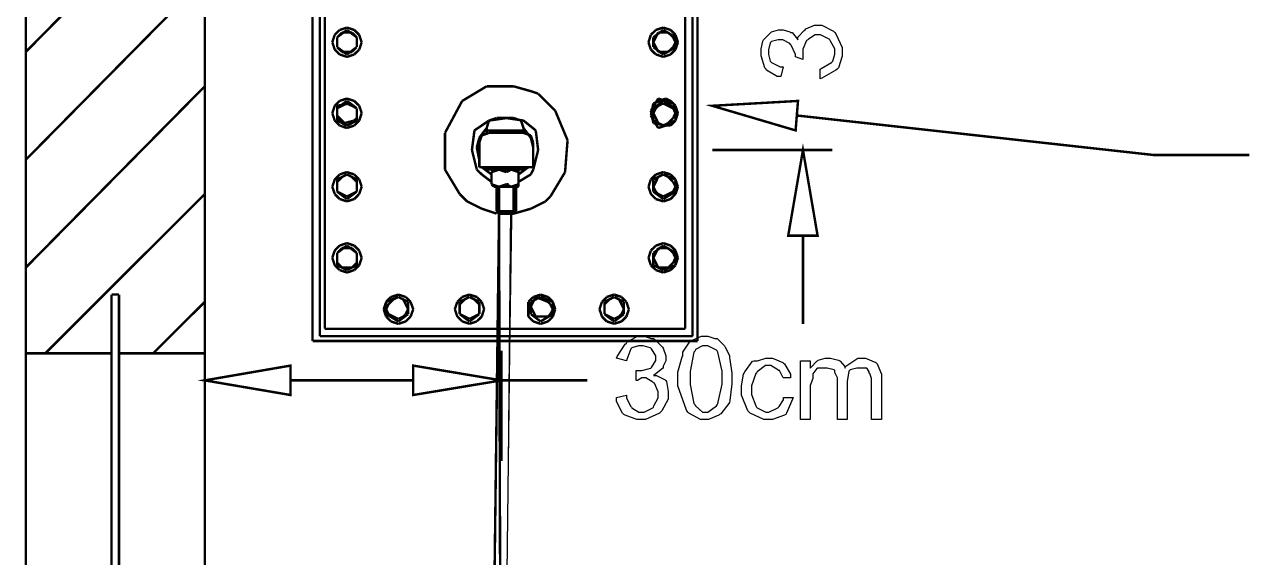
# Model space of a CAD drawing. Extents: x 0 to 210, y 0 to 297.
# Drawn here: x 93.37 to 114.58, y 231.68 to 240.9 of the extents above; entities that cross this region are included whole.
import ezdxf

# ---------------------------------------------------------------- set-up
doc = ezdxf.new("R2010")
doc.units = 0
doc.header["$MEASUREMENT"] = 0
for name, color, linetype in [('C00-00-00-BLACK', 7, 'Continuous'), ('C00-00-FF', 5, 'Continuous'), ('C00-7E-FF', 150, 'Continuous'), ('CFF-00-00', 1, 'Continuous'), ('CFF-7E-00', 30, 'Continuous')]:
    doc.layers.add(name, color=color, linetype=linetype)

msp = doc.modelspace()

# ---------------------------------------------------------------- linework, layer by layer
at = {"layer": 'C00-00-00-BLACK', "const_width": 0.0423}
for points in [[(93.3898, 229.868), (93.3898, 245.551)], [(96.4861, 229.825), (96.4861, 245.551)], [(98.3506, 245.551), (98.3506, 235.421)], [(105.011, 245.551), (105.011, 235.421)], [(98.4772, 244.449), (98.4772, 235.505)], [(98.5629, 235.632), (98.5629, 244.322)], [(104.798, 235.632), (104.798, 244.322)], [(104.925, 244.449), (104.925, 235.505)], [(93.3898, 240.422), (96.4861, 243.56)], [(93.3898, 238.556), (96.4861, 241.694)], [(98.7351, 240.719), (98.6924, 240.59)], [(98.8191, 240.803), (98.7351, 240.719)], [(98.946, 240.803), (98.7764, 240.676)], [(98.8617, 240.76), (98.7764, 240.676)], [(98.7764, 240.676), (98.7764, 240.506)], [(98.7764, 240.676), (98.7764, 240.59)], [(98.946, 240.845), (98.8191, 240.803)], [(98.946, 240.76), (98.8617, 240.76)], [(99.0727, 240.803), (98.946, 240.845)], [(99.1154, 240.676), (98.946, 240.803)], [(99.0314, 240.76), (98.946, 240.76)], [(99.1154, 240.676), (99.0314, 240.76)], [(99.1581, 240.719), (99.0727, 240.803)], [(99.1154, 240.506), (99.1154, 240.676)], [(99.1154, 240.59), (99.1154, 240.676)], [(99.2008, 240.59), (99.1581, 240.719)], [(104.203, 240.719), (104.162, 240.59)], [(104.289, 240.803), (104.203, 240.719)], [(104.418, 240.803), (104.246, 240.676)], [(104.246, 240.676), (104.246, 240.506)], [(104.289, 240.676), (104.246, 240.59)], [(104.418, 240.845), (104.289, 240.803)], [(104.33, 240.76), (104.289, 240.676)], [(104.418, 240.76), (104.33, 240.76)], [(104.545, 240.803), (104.418, 240.845)], [(104.629, 240.676), (104.418, 240.803)], [(104.502, 240.76), (104.418, 240.76)], [(104.588, 240.676), (104.502, 240.76)], [(104.629, 240.719), (104.545, 240.803)], [(104.629, 240.59), (104.588, 240.676)], [(104.672, 240.59), (104.629, 240.719)], [(104.629, 240.506), (104.629, 240.676)], [(98.6924, 240.59), (98.7351, 240.464)], [(98.7351, 240.464), (98.8191, 240.38)], [(98.7764, 240.59), (98.7764, 240.506)], [(98.7764, 240.506), (98.946, 240.38)], [(98.7764, 240.506), (98.8617, 240.422)], [(98.946, 240.38), (99.1154, 240.506)], [(99.0314, 240.422), (99.1154, 240.506)], [(99.0727, 240.38), (99.1581, 240.464)], [(99.1154, 240.506), (99.1154, 240.59)], [(99.1581, 240.464), (99.2008, 240.59)], [(104.162, 240.59), (104.203, 240.464)], [(104.203, 240.464), (104.289, 240.38)], [(104.246, 240.59), (104.289, 240.506)], [(104.246, 240.506), (104.418, 240.38)], [(104.289, 240.506), (104.33, 240.422)], [(104.418, 240.38), (104.629, 240.506)], [(104.502, 240.422), (104.588, 240.506)], [(104.545, 240.38), (104.629, 240.464)], [(104.588, 240.506), (104.629, 240.59)], [(104.629, 240.464), (104.672, 240.59)], [(98.8191, 240.38), (98.946, 240.337)], [(98.8617, 240.422), (98.946, 240.422)], [(98.946, 240.422), (99.0314, 240.422)], [(98.946, 240.337), (99.0727, 240.38)], [(104.289, 240.38), (104.418, 240.337)], [(104.33, 240.422), (104.418, 240.422)], [(104.418, 240.422), (104.502, 240.422)], [(104.418, 240.337), (104.545, 240.38)], [(93.3898, 236.691), (96.4861, 239.828)], [(101.362, 239.828), (100.939, 239.575)], [(101.534, 239.828), (101.362, 239.828)], [(101.83, 239.828), (101.534, 239.828)], [(102.126, 239.744), (101.83, 239.828)], [(98.946, 239.617), (98.8191, 239.575)], [(98.946, 239.617), (98.8191, 239.575)], [(99.0727, 239.575), (98.946, 239.617)], [(99.0727, 239.575), (98.946, 239.617)], [(102.253, 239.702), (102.126, 239.744)], [(102.549, 239.405), (102.253, 239.702)], [(104.33, 239.617), (104.203, 239.405)], [(104.461, 239.617), (104.246, 239.532)], [(104.588, 239.532), (104.33, 239.617)], [(104.545, 239.575), (104.461, 239.617)], [(98.7351, 239.491), (98.6924, 239.364)], [(98.7351, 239.491), (98.6924, 239.364)], [(98.8191, 239.575), (98.7351, 239.491)], [(98.8191, 239.575), (98.7351, 239.491)], [(98.946, 239.575), (98.7764, 239.448)], [(98.946, 239.575), (98.7764, 239.448)], [(98.9887, 239.532), (98.7764, 239.491)], [(98.7764, 239.491), (98.7764, 239.321)], [(98.8617, 239.491), (98.7764, 239.448)], [(98.7764, 239.448), (98.7764, 239.364)], [(98.7764, 239.448), (98.7764, 239.236)], [(98.7764, 239.448), (98.7764, 239.236)], [(98.946, 239.532), (98.8617, 239.491)], [(99.1154, 239.448), (98.946, 239.575)], [(99.1154, 239.448), (98.946, 239.575)], [(99.0314, 239.491), (98.946, 239.532)], [(99.0314, 239.491), (98.9887, 239.532)], [(99.1154, 239.448), (99.0314, 239.491)], [(99.1154, 239.448), (99.0314, 239.491)], [(99.1581, 239.491), (99.0727, 239.575)], [(99.1581, 239.491), (99.0727, 239.575)], [(99.1154, 239.364), (99.1154, 239.448)], [(99.1154, 239.364), (99.1154, 239.448)], [(99.1154, 239.236), (99.1154, 239.448)], [(99.1154, 239.236), (99.1154, 239.448)], [(99.2008, 239.364), (99.1581, 239.491)], [(99.2008, 239.364), (99.1581, 239.491)], [(100.939, 239.575), (100.642, 239.022)], [(102.762, 238.895), (102.549, 239.405)], [(104.246, 239.532), (104.203, 239.321)], [(104.203, 239.405), (104.246, 239.191)], [(104.418, 239.575), (104.246, 239.448)], [(104.418, 239.575), (104.246, 239.448)], [(104.289, 239.448), (104.246, 239.364)], [(104.289, 239.448), (104.246, 239.364)], [(104.246, 239.448), (104.246, 239.236)], [(104.246, 239.448), (104.246, 239.236)], [(104.33, 239.491), (104.289, 239.448)], [(104.33, 239.491), (104.289, 239.448)], [(104.418, 239.532), (104.33, 239.491)], [(104.418, 239.532), (104.33, 239.491)], [(104.629, 239.448), (104.418, 239.575)], [(104.629, 239.448), (104.418, 239.575)], [(104.502, 239.491), (104.418, 239.532)], [(104.502, 239.491), (104.418, 239.532)], [(104.588, 239.448), (104.502, 239.491)], [(104.588, 239.448), (104.502, 239.491)], [(104.629, 239.491), (104.545, 239.575)], [(104.629, 239.491), (104.588, 239.532)], [(104.629, 239.364), (104.588, 239.448)], [(104.629, 239.364), (104.588, 239.448)], [(104.672, 239.364), (104.629, 239.491)], [(104.672, 239.364), (104.629, 239.491)], [(104.629, 239.236), (104.629, 239.448)], [(104.629, 239.236), (104.629, 239.448)], [(98.6924, 239.364), (98.7351, 239.236)], [(98.6924, 239.364), (98.7351, 239.236)], [(98.7351, 239.236), (98.8191, 239.149)], [(98.7351, 239.236), (98.8191, 239.149)], [(98.7764, 239.364), (98.7764, 239.279)], [(98.7764, 239.321), (98.9044, 239.191)], [(98.7764, 239.279), (98.8617, 239.191)], [(98.7764, 239.236), (98.946, 239.149)], [(98.7764, 239.236), (98.946, 239.149)], [(98.8617, 239.191), (98.946, 239.149)], [(98.9044, 239.191), (99.0727, 239.236)], [(98.946, 239.149), (99.1154, 239.236)], [(98.946, 239.149), (99.1154, 239.236)], [(98.946, 239.149), (99.0314, 239.191)], [(99.0314, 239.191), (99.1154, 239.279)], [(99.0727, 239.236), (99.1154, 239.279)], [(99.0727, 239.149), (99.1581, 239.236)], [(99.0727, 239.149), (99.1581, 239.236)], [(99.1154, 239.279), (99.1154, 239.364)], [(99.1154, 239.279), (99.1154, 239.364)], [(99.1581, 239.236), (99.2008, 239.364)], [(99.1581, 239.236), (99.2008, 239.364)], [(101.404, 239.236), (101.151, 239.065)], [(101.404, 239.236), (101.362, 239.106)], [(101.703, 239.279), (101.404, 239.236)], [(101.534, 239.279), (101.404, 239.236)], [(101.534, 239.279), (101.83, 239.279)], [(102, 239.236), (101.703, 239.279)], [(101.957, 239.236), (101.83, 239.279)], [(102, 239.106), (101.957, 239.236)], [(102.212, 239.065), (102, 239.236)], [(104.203, 239.321), (104.33, 239.106)], [(104.246, 239.364), (104.289, 239.279)], [(104.246, 239.364), (104.289, 239.279)], [(104.246, 239.236), (104.418, 239.149)], [(104.246, 239.236), (104.418, 239.149)], [(104.246, 239.191), (104.461, 239.149)], [(104.289, 239.279), (104.33, 239.191)], [(104.289, 239.279), (104.33, 239.191)], [(104.33, 239.106), (104.588, 239.191)], [(104.33, 239.191), (104.418, 239.149)], [(104.33, 239.191), (104.418, 239.149)], [(104.418, 239.149), (104.629, 239.236)], [(104.418, 239.149), (104.629, 239.236)], [(104.418, 239.149), (104.502, 239.191)], [(104.418, 239.149), (104.502, 239.191)], [(104.502, 239.191), (104.588, 239.279)], [(104.502, 239.191), (104.588, 239.279)], [(104.545, 239.149), (104.629, 239.236)], [(104.588, 239.279), (104.629, 239.364)], [(104.588, 239.279), (104.629, 239.364)], [(104.588, 239.191), (104.629, 239.236)], [(104.629, 239.236), (104.672, 239.364)], [(104.629, 239.236), (104.672, 239.364)], [(98.8191, 239.149), (98.946, 239.106)], [(98.8191, 239.149), (98.946, 239.106)], [(98.946, 239.106), (99.0727, 239.149)], [(98.946, 239.106), (99.0727, 239.149)], [(100.642, 239.022), (100.642, 238.387)], [(101.151, 239.065), (101.108, 238.726)], [(101.362, 239.106), (101.235, 238.937)], [(101.278, 238.979), (101.235, 238.853)], [(101.404, 239.022), (101.278, 238.979)], [(101.362, 239.022), (101.362, 239.106)], [(101.362, 239.065), (102, 239.065)], [(101.404, 239.022), (102, 239.022)], [(102.126, 238.937), (102, 239.106)], [(102, 239.022), (102, 239.106)], [(102.126, 238.979), (102, 239.022)], [(102.169, 238.853), (102.126, 238.979)], [(102.253, 238.726), (102.212, 239.065)], [(104.461, 239.149), (104.545, 239.149)], [(101.235, 238.937), (101.192, 238.768)], [(101.192, 238.768), (101.235, 238.556)], [(101.235, 238.429), (101.235, 238.853)], [(102.169, 238.768), (102.126, 238.937)], [(102.169, 238.429), (102.169, 238.853)], [(102.169, 238.556), (102.169, 238.768)], [(102.719, 238.344), (102.762, 238.895)], [(101.108, 238.726), (101.192, 238.387)], [(102.169, 238.387), (102.253, 238.726)], [(98.946, 238.344), (98.8191, 238.303)], [(99.0727, 238.303), (98.946, 238.344)], [(100.642, 238.387), (100.896, 237.964)], [(101.192, 238.387), (101.278, 238.303)], [(101.235, 238.429), (102.169, 238.429)], [(101.278, 238.429), (101.447, 238.303)], [(101.362, 238.387), (101.362, 238.429)], [(101.362, 238.387), (102.042, 238.387)], [(101.577, 238.387), (101.447, 238.344)], [(101.447, 238.344), (101.489, 238.387)], [(101.447, 238.133), (101.447, 238.344)], [(101.703, 238.344), (101.577, 238.387)], [(101.787, 238.387), (101.703, 238.344)], [(101.914, 238.344), (101.787, 238.387)], [(101.914, 238.303), (102.084, 238.429)], [(101.914, 238.387), (101.914, 238.344)], [(101.914, 238.344), (101.914, 238.133)], [(102.042, 238.387), (102.042, 238.429)], [(102.126, 238.303), (102.169, 238.387)], [(102.465, 237.921), (102.719, 238.344)], [(104.418, 238.344), (104.289, 238.303)], [(104.545, 238.303), (104.418, 238.344)], [(98.7351, 238.217), (98.6924, 238.09)], [(98.8191, 238.303), (98.7351, 238.217)], [(98.946, 238.303), (98.7764, 238.217)], [(98.8617, 238.26), (98.7764, 238.175)], [(98.7764, 238.217), (98.7764, 238.006)], [(98.7764, 238.175), (98.7764, 238.09)], [(98.946, 238.303), (98.8617, 238.26)], [(99.1154, 238.217), (98.946, 238.303)], [(99.0314, 238.26), (98.946, 238.303)], [(99.1154, 238.175), (99.0314, 238.26)], [(99.1581, 238.217), (99.0727, 238.303)], [(99.1154, 238.006), (99.1154, 238.217)], [(99.1154, 238.09), (99.1154, 238.175)], [(99.2008, 238.09), (99.1581, 238.217)], [(101.278, 238.303), (101.447, 238.175)], [(101.447, 238.133), (101.577, 238.09)], [(101.489, 238.09), (101.447, 238.133)], [(101.577, 238.09), (101.703, 238.133)], [(101.703, 238.133), (101.746, 238.133)], [(101.703, 238.133), (101.787, 238.09)], [(101.787, 238.09), (101.914, 238.133)], [(101.914, 238.175), (102.126, 238.303)], [(101.914, 238.133), (101.914, 238.09)], [(104.203, 238.217), (104.162, 238.09)], [(104.289, 238.303), (104.203, 238.217)], [(104.418, 238.303), (104.246, 238.217)], [(104.246, 238.217), (104.246, 238.006)], [(104.289, 238.175), (104.246, 238.09)], [(104.33, 238.26), (104.289, 238.175)], [(104.418, 238.303), (104.33, 238.26)], [(104.502, 238.26), (104.418, 238.303)], [(104.629, 238.217), (104.418, 238.303)], [(104.588, 238.175), (104.502, 238.26)], [(104.629, 238.217), (104.545, 238.303)], [(104.629, 238.09), (104.588, 238.175)], [(104.672, 238.09), (104.629, 238.217)], [(104.629, 238.006), (104.629, 238.217)], [(93.7288, 235.209), (96.4861, 237.964)], [(98.6924, 238.09), (98.7351, 237.964)], [(98.7351, 237.964), (98.8191, 237.878)], [(98.7764, 238.09), (98.7764, 238.006)], [(98.7764, 238.006), (98.946, 237.878)], [(98.7764, 238.006), (98.8617, 237.964)], [(98.8617, 237.964), (98.946, 237.921)], [(98.946, 237.878), (99.1154, 238.006)], [(98.946, 237.921), (99.0314, 237.964)], [(99.0314, 237.964), (99.1154, 238.006)], [(99.0727, 237.878), (99.1581, 237.964)], [(99.1154, 238.006), (99.1154, 238.09)], [(99.1581, 237.964), (99.2008, 238.09)], [(100.896, 237.964), (101.023, 237.837)], [(101.489, 238.09), (101.914, 238.09)], [(101.534, 237.667), (101.534, 238.09)], [(101.577, 237.667), (101.577, 238.09)], [(101.83, 237.667), (101.83, 238.09)], [(101.873, 237.667), (101.873, 238.09)], [(102.38, 237.837), (102.465, 237.921)], [(104.162, 238.09), (104.203, 237.964)], [(104.203, 237.964), (104.289, 237.878)], [(104.246, 238.09), (104.289, 238.006)], [(104.246, 238.006), (104.418, 237.878)], [(104.289, 238.006), (104.33, 237.964)], [(104.33, 237.964), (104.418, 237.921)], [(104.418, 237.878), (104.629, 238.006)], [(104.418, 237.921), (104.502, 237.964)], [(104.502, 237.964), (104.588, 238.006)], [(104.545, 237.878), (104.629, 237.964)], [(104.588, 238.006), (104.629, 238.09)], [(104.629, 237.964), (104.672, 238.09)], [(98.8191, 237.878), (98.946, 237.837)], [(98.946, 237.837), (99.0727, 237.878)], [(101.023, 237.837), (101.278, 237.71)], [(101.278, 237.71), (101.534, 237.625)], [(101.83, 237.625), (102.126, 237.71)], [(102.126, 237.71), (102.38, 237.837)], [(104.289, 237.878), (104.418, 237.837)], [(104.418, 237.837), (104.545, 237.878)], [(101.873, 237.667), (101.534, 237.667)], [(101.534, 237.667), (101.577, 237.625)], [(101.577, 237.625), (101.83, 237.625)], [(101.787, 237.625), (101.577, 237.625)], [(101.83, 237.625), (101.873, 237.667)], [(98.8191, 237.072), (98.7351, 236.987)], [(98.946, 237.072), (98.7764, 236.945)], [(98.946, 237.115), (98.8191, 237.072)], [(99.0727, 237.072), (98.946, 237.115)], [(99.1154, 236.945), (98.946, 237.072)], [(99.1581, 236.987), (99.0727, 237.072)], [(104.289, 237.072), (104.203, 236.987)], [(104.418, 237.072), (104.246, 236.945)], [(104.418, 237.115), (104.289, 237.072)], [(104.545, 237.072), (104.418, 237.115)], [(104.629, 236.945), (104.418, 237.072)], [(104.629, 236.987), (104.545, 237.072)], [(98.7351, 236.987), (98.6924, 236.86)], [(98.6924, 236.86), (98.7351, 236.733)], [(98.8617, 237.03), (98.7764, 236.945)], [(98.7764, 236.945), (98.7764, 236.86)], [(98.7764, 236.945), (98.7764, 236.733)], [(98.7764, 236.86), (98.7764, 236.776)], [(98.946, 237.03), (98.8617, 237.03)], [(99.0314, 237.03), (98.946, 237.03)], [(99.1154, 236.945), (99.0314, 237.03)], [(99.1154, 236.86), (99.1154, 236.945)], [(99.1154, 236.733), (99.1154, 236.945)], [(99.1154, 236.776), (99.1154, 236.86)], [(99.2008, 236.86), (99.1581, 236.987)], [(99.1581, 236.733), (99.2008, 236.86)], [(104.203, 236.987), (104.162, 236.86)], [(104.162, 236.86), (104.203, 236.733)], [(104.246, 236.945), (104.246, 236.733)], [(104.289, 236.945), (104.246, 236.86)], [(104.246, 236.86), (104.289, 236.776)], [(104.33, 237.03), (104.289, 236.945)], [(104.418, 237.03), (104.33, 237.03)], [(104.502, 237.03), (104.418, 237.03)], [(104.588, 236.945), (104.502, 237.03)], [(104.629, 236.86), (104.588, 236.945)], [(104.588, 236.776), (104.629, 236.86)], [(104.672, 236.86), (104.629, 236.987)], [(104.629, 236.733), (104.629, 236.945)], [(104.629, 236.733), (104.672, 236.86)], [(98.7351, 236.733), (98.8191, 236.649)], [(98.7764, 236.776), (98.8617, 236.691)], [(98.7764, 236.733), (98.946, 236.649)], [(98.8191, 236.649), (98.946, 236.606)], [(98.8617, 236.691), (98.946, 236.691)], [(98.946, 236.649), (99.1154, 236.733)], [(98.946, 236.691), (99.0314, 236.691)], [(98.946, 236.606), (99.0727, 236.649)], [(99.0314, 236.691), (99.1154, 236.776)], [(99.0727, 236.649), (99.1581, 236.733)], [(104.203, 236.733), (104.289, 236.649)], [(104.246, 236.733), (104.418, 236.649)], [(104.289, 236.776), (104.33, 236.691)], [(104.289, 236.649), (104.418, 236.606)], [(104.33, 236.691), (104.418, 236.691)], [(104.418, 236.649), (104.629, 236.733)], [(104.418, 236.691), (104.502, 236.691)], [(104.418, 236.606), (104.545, 236.649)], [(104.502, 236.691), (104.588, 236.776)], [(104.545, 236.649), (104.629, 236.733)], [(94.8739, 236.225), (94.8739, 201.001)], [(94.8739, 236.225), (95.002, 236.225)], [(95.002, 236.225), (95.002, 201.001)], [(99.8347, 236.225), (99.7081, 236.183)], [(99.9628, 236.183), (99.8347, 236.225)], [(101.065, 236.225), (100.939, 236.183)], [(101.192, 236.183), (101.065, 236.225)], [(102.296, 236.225), (102.169, 236.183)], [(102.423, 236.183), (102.296, 236.225)], [(103.568, 236.225), (103.441, 236.183)], [(103.696, 236.183), (103.568, 236.225)], [(95.5947, 235.209), (96.4861, 236.098)], [(99.6237, 236.098), (99.5811, 235.971)], [(99.7081, 236.183), (99.6237, 236.098)], [(99.8347, 236.183), (99.6237, 236.098)], [(99.6237, 236.098), (99.6237, 235.887)], [(99.6654, 236.057), (99.6237, 235.971)], [(99.7507, 236.141), (99.6654, 236.057)], [(99.8347, 236.183), (99.7507, 236.141)], [(99.9201, 236.141), (99.8347, 236.183)], [(100.004, 236.098), (99.8347, 236.183)], [(99.9628, 236.057), (99.9201, 236.141)], [(100.047, 236.098), (99.9628, 236.183)], [(100.004, 235.971), (99.9628, 236.057)], [(100.004, 235.887), (100.004, 236.098)], [(100.093, 235.971), (100.047, 236.098)], [(100.855, 236.098), (100.812, 235.971)], [(100.939, 236.183), (100.855, 236.098)], [(101.065, 236.183), (100.896, 236.098)], [(100.981, 236.141), (100.896, 236.057)], [(100.896, 236.098), (100.896, 235.887)], [(100.896, 236.057), (100.896, 235.971)], [(101.065, 236.183), (100.981, 236.141)], [(101.235, 236.098), (101.065, 236.183)], [(101.151, 236.141), (101.065, 236.183)], [(101.235, 236.057), (101.151, 236.141)], [(101.278, 236.098), (101.192, 236.183)], [(101.235, 235.887), (101.235, 236.098)], [(101.235, 235.971), (101.235, 236.057)], [(101.319, 235.971), (101.278, 236.098)], [(102.169, 236.183), (102.084, 236.098)], [(102.084, 236.098), (102.084, 235.971)], [(102.212, 236.183), (102.126, 236.014)], [(102.296, 236.183), (102.126, 236.098)], [(102.126, 236.098), (102.126, 235.887)], [(102.126, 236.014), (102.212, 235.844)], [(102.423, 236.098), (102.212, 236.183)], [(102.508, 236.098), (102.296, 236.183)], [(102.508, 236.098), (102.423, 236.183)], [(102.465, 236.057), (102.423, 236.098)], [(102.508, 235.971), (102.465, 236.057)], [(102.549, 235.971), (102.508, 236.098)], [(102.508, 235.887), (102.508, 236.098)], [(103.357, 236.098), (103.314, 235.971)], [(103.441, 236.183), (103.357, 236.098)], [(103.568, 236.183), (103.4, 236.098)], [(103.484, 236.141), (103.4, 236.057)], [(103.4, 236.098), (103.4, 235.887)], [(103.4, 236.057), (103.4, 235.971)], [(103.568, 236.183), (103.484, 236.141)], [(103.737, 236.098), (103.568, 236.183)], [(103.653, 236.141), (103.568, 236.183)], [(103.696, 236.057), (103.653, 236.141)], [(103.78, 236.098), (103.696, 236.183)], [(103.737, 235.971), (103.696, 236.057)], [(103.737, 235.887), (103.737, 236.098)], [(103.823, 235.971), (103.78, 236.098)], [(99.5811, 235.971), (99.6237, 235.844)], [(99.6237, 235.971), (99.6654, 235.887)], [(99.6237, 235.887), (99.8347, 235.76)], [(99.6237, 235.844), (99.7081, 235.76)], [(99.6654, 235.887), (99.7507, 235.844)], [(99.7507, 235.844), (99.8347, 235.802)], [(99.8347, 235.76), (100.004, 235.887)], [(99.8347, 235.802), (99.9201, 235.844)], [(99.9201, 235.844), (99.9628, 235.887)], [(99.9628, 235.887), (100.004, 235.971)], [(99.9628, 235.76), (100.047, 235.844)], [(100.047, 235.844), (100.093, 235.971)], [(100.812, 235.971), (100.855, 235.844)], [(100.855, 235.844), (100.939, 235.76)], [(100.896, 235.971), (100.896, 235.887)], [(100.896, 235.887), (101.065, 235.76)], [(100.896, 235.887), (100.981, 235.844)], [(100.981, 235.844), (101.065, 235.802)], [(101.065, 235.76), (101.235, 235.887)], [(101.065, 235.802), (101.151, 235.844)], [(101.151, 235.844), (101.235, 235.887)], [(101.192, 235.76), (101.278, 235.844)], [(101.235, 235.887), (101.235, 235.971)], [(101.278, 235.844), (101.319, 235.971)], [(102.084, 235.971), (102.084, 235.844)], [(102.084, 235.844), (102.169, 235.76)], [(102.126, 235.887), (102.296, 235.76)], [(102.212, 235.844), (102.423, 235.844)], [(102.296, 235.76), (102.508, 235.887)], [(102.423, 235.844), (102.465, 235.887)], [(102.423, 235.76), (102.508, 235.844)], [(102.465, 235.887), (102.508, 235.971)], [(102.508, 235.844), (102.549, 235.971)], [(103.314, 235.971), (103.357, 235.844)], [(103.357, 235.844), (103.441, 235.76)], [(103.4, 235.971), (103.4, 235.887)], [(103.4, 235.887), (103.568, 235.76)], [(103.4, 235.887), (103.484, 235.844)], [(103.484, 235.844), (103.568, 235.802)], [(103.568, 235.76), (103.737, 235.887)], [(103.568, 235.802), (103.653, 235.844)], [(103.653, 235.844), (103.696, 235.887)], [(103.696, 235.887), (103.737, 235.971)], [(103.696, 235.76), (103.78, 235.844)], [(103.78, 235.844), (103.823, 235.971)], [(98.5629, 235.632), (104.798, 235.632)], [(99.7081, 235.76), (99.8347, 235.718)], [(99.8347, 235.718), (99.9628, 235.76)], [(100.939, 235.76), (101.065, 235.718)], [(101.065, 235.718), (101.192, 235.76)], [(102.169, 235.76), (102.296, 235.718)], [(102.296, 235.718), (102.423, 235.76)], [(103.441, 235.76), (103.568, 235.718)], [(103.568, 235.718), (103.696, 235.76)], [(98.3506, 235.421), (105.011, 235.421)], [(98.4772, 235.505), (104.925, 235.505)], [(93.3898, 235.209), (94.8739, 235.209)], [(95.002, 235.209), (96.4861, 235.209)]]:
    msp.add_lwpolyline(points, dxfattribs=at)
at = {"layer": 'C00-00-FF', "const_width": 0.0423}
for points in [[(101.618, 234.74), (101.618, 233.345)], [(96.4861, 234.53), (96.4861, 233.345)]]:
    msp.add_lwpolyline(points, dxfattribs=at)
at = {"layer": 'C00-7E-FF', "const_width": 0.0423}
for points in [[(106.707, 239.065), (105.264, 239.491), (106.748, 239.575), (106.707, 239.065)], [(106.579, 237.244), (107.087, 237.244), (106.834, 238.726), (106.579, 237.244)], [(97.9703, 234.996), (97.9703, 234.487), (96.4861, 234.74), (97.9703, 234.996)], [(100.093, 234.996), (100.093, 234.487), (101.618, 234.74), (100.093, 234.996)]]:
    msp.add_lwpolyline(points, close=True, dxfattribs=at)
at = {"layer": 'C00-7E-FF'}
for points in [[(106.707, 239.065), (105.264, 239.491), (106.748, 239.575), (106.707, 239.065)], [(106.579, 237.244), (107.087, 237.244), (106.834, 238.726), (106.579, 237.244)], [(97.9703, 234.996), (97.9703, 234.487), (96.4861, 234.74), (97.9703, 234.996)], [(100.093, 234.996), (100.093, 234.487), (101.618, 234.74), (100.093, 234.996)]]:
    msp.add_lwpolyline(points, close=True, dxfattribs=at)
at = {"layer": 'C00-7E-FF', "const_width": 0.0423}
for points in [[(106.748, 239.321), (112.897, 238.64), (114.554, 238.64)], [(105.264, 238.726), (107.344, 238.726)], [(106.834, 237.244), (106.834, 235.718)], [(96.4861, 234.148), (96.4861, 235.252)], [(101.618, 234.107), (101.618, 235.252)], [(97.9703, 234.74), (100.093, 234.74)], [(101.618, 234.74), (103.104, 234.74)]]:
    msp.add_lwpolyline(points, dxfattribs=at)
at = {"layer": 'CFF-00-00', "const_width": 0.0423}
for points in [[(101.404, 223.763), (101.618, 223.763), (101.577, 237.625), (101.404, 223.763)], [(101.618, 223.763), (101.577, 237.625), (101.787, 237.625), (101.618, 223.763)]]:
    msp.add_lwpolyline(points, close=True, dxfattribs=at)
at = {"layer": 'CFF-00-00'}
for points in [[(101.404, 223.763), (101.618, 223.763), (101.577, 237.625), (101.404, 223.763)], [(101.618, 223.763), (101.577, 237.625), (101.787, 237.625), (101.618, 223.763)]]:
    msp.add_lwpolyline(points, close=True, dxfattribs=at)
at = {"layer": 'CFF-7E-00'}
for points in [[(107.13, 239.956), (107.13, 240.126), (107.151, 240.137), (107.33, 240.243), (107.341, 240.253), (107.351, 240.264), (107.384, 240.383), (107.384, 240.422), (107.384, 240.476), (107.309, 240.612), (107.299, 240.633), (107.289, 240.644), (107.137, 240.719), (107.087, 240.719), (107.045, 240.719), (106.928, 240.644), (106.918, 240.633), (106.896, 240.623), (106.834, 240.473), (106.834, 240.422), (106.834, 240.422), (106.834, 240.327), (106.834, 240.294), (106.704, 240.337), (106.704, 240.337), (106.704, 240.37), (106.704, 240.38), (106.704, 240.38), (106.628, 240.539), (106.619, 240.549), (106.608, 240.571), (106.488, 240.633), (106.449, 240.633), (106.407, 240.633), (106.289, 240.602), (106.28, 240.59), (106.269, 240.581), (106.238, 240.462), (106.238, 240.422), (106.238, 240.381), (106.269, 240.264), (106.28, 240.253), (106.289, 240.243), (106.441, 240.167), (106.492, 240.167), (106.449, 239.998), (106.386, 239.998), (106.206, 240.105), (106.196, 240.126), (106.174, 240.148), (106.112, 240.355), (106.112, 240.422), (106.112, 240.476), (106.142, 240.612), (106.153, 240.633), (106.163, 240.644), (106.269, 240.75), (106.28, 240.76), (106.289, 240.771), (106.409, 240.803), (106.449, 240.803), (106.491, 240.803), (106.608, 240.771), (106.619, 240.76), (106.65, 240.76), (106.737, 240.644), (106.748, 240.633), (106.748, 240.676), (106.853, 240.793), (106.875, 240.803), (106.885, 240.824), (107.036, 240.887), (107.087, 240.887), (107.16, 240.887), (107.362, 240.782), (107.384, 240.76), (107.404, 240.739), (107.51, 240.502), (107.51, 240.422), (107.51, 240.349), (107.447, 240.148), (107.426, 240.126), (107.404, 240.105), (107.162, 239.968), (107.13, 239.956)], [(103.61, 234.444), (103.78, 234.487), (103.78, 234.435), (103.855, 234.286), (103.866, 234.275), (103.875, 234.265), (103.994, 234.191), (104.033, 234.191), (104.086, 234.191), (104.235, 234.265), (104.246, 234.275), (104.255, 234.297), (104.33, 234.44), (104.33, 234.487), (104.33, 234.541), (104.267, 234.69), (104.246, 234.699), (104.235, 234.71), (104.115, 234.783), (104.076, 234.783), (104.045, 234.783), (103.973, 234.74), (103.95, 234.74), (103.95, 234.91), (103.95, 234.91), (103.992, 234.91), (103.992, 234.91), (104.045, 234.91), (104.181, 234.943), (104.203, 234.953), (104.213, 234.964), (104.289, 235.084), (104.289, 235.122), (104.289, 235.166), (104.213, 235.285), (104.203, 235.295), (104.192, 235.306), (104.072, 235.336), (104.033, 235.336), (103.991, 235.336), (103.875, 235.306), (103.866, 235.295), (103.855, 235.285), (103.79, 235.102), (103.78, 235.079), (103.61, 235.122), (103.62, 235.155), (103.758, 235.369), (103.78, 235.379), (103.79, 235.4), (103.972, 235.505), (104.033, 235.505), (104.086, 235.505), (104.206, 235.463), (104.246, 235.463), (104.267, 235.453), (104.406, 235.317), (104.418, 235.295), (104.418, 235.295), (104.461, 235.166), (104.461, 235.122), (104.461, 235.081), (104.418, 234.986), (104.418, 234.953), (104.406, 234.943), (104.267, 234.837), (104.246, 234.826), (104.299, 234.826), (104.45, 234.752), (104.461, 234.74), (104.471, 234.72), (104.502, 234.546), (104.502, 234.487), (104.502, 234.414), (104.395, 234.213), (104.372, 234.191), (104.351, 234.17), (104.112, 234.064), (104.033, 234.064), (103.959, 234.064), (103.758, 234.138), (103.737, 234.148), (103.715, 234.17), (103.61, 234.377), (103.61, 234.444)], [(104.672, 234.783), (104.672, 234.88), (104.746, 235.146), (104.757, 235.166), (104.757, 235.231), (104.873, 235.4), (104.884, 235.421), (104.904, 235.432), (105.078, 235.505), (105.137, 235.505), (105.19, 235.505), (105.31, 235.463), (105.35, 235.463), (105.359, 235.453), (105.465, 235.347), (105.476, 235.336), (105.486, 235.315), (105.561, 235.17), (105.561, 235.122), (105.57, 235.102), (105.603, 234.863), (105.603, 234.783), (105.603, 234.678), (105.57, 234.392), (105.561, 234.36), (105.549, 234.34), (105.412, 234.159), (105.391, 234.148), (105.38, 234.138), (105.198, 234.064), (105.137, 234.064), (105.063, 234.064), (104.862, 234.17), (104.841, 234.191), (104.819, 234.223), (104.672, 234.644), (104.672, 234.783)], [(104.884, 234.783), (104.884, 234.667), (104.946, 234.34), (104.968, 234.317), (104.977, 234.297), (105.097, 234.191), (105.137, 234.191), (105.19, 234.191), (105.339, 234.297), (105.35, 234.317), (105.359, 234.34), (105.434, 234.673), (105.434, 234.783), (105.434, 234.9), (105.359, 235.231), (105.35, 235.252), (105.339, 235.263), (105.187, 235.336), (105.137, 235.336), (105.095, 235.336), (104.977, 235.274), (104.968, 235.252), (104.946, 235.231), (104.884, 234.896), (104.884, 234.783)], [(106.495, 234.444), (106.664, 234.444), (106.653, 234.413), (106.547, 234.17), (106.537, 234.148), (106.516, 234.138), (106.309, 234.064), (106.241, 234.064), (106.156, 234.064), (105.923, 234.17), (105.902, 234.191), (105.88, 234.213), (105.773, 234.482), (105.773, 234.571), (105.773, 234.646), (105.804, 234.847), (105.815, 234.867), (105.826, 234.889), (105.964, 235.07), (105.986, 235.079), (106.05, 235.079), (106.193, 235.122), (106.241, 235.122), (106.305, 235.122), (106.484, 235.048), (106.495, 235.037), (106.516, 235.027), (106.621, 234.845), (106.621, 234.783), (106.495, 234.783), (106.484, 234.794), (106.429, 234.91), (106.411, 234.91), (106.4, 234.921), (106.28, 234.996), (106.241, 234.996), (106.188, 234.996), (106.039, 234.889), (106.029, 234.867), (106.018, 234.858), (105.945, 234.643), (105.945, 234.571), (105.945, 234.498), (106.018, 234.297), (106.029, 234.275), (106.039, 234.265), (106.19, 234.191), (106.241, 234.191), (106.241, 234.191), (106.4, 234.265), (106.411, 234.275), (106.42, 234.286), (106.495, 234.406), (106.495, 234.444)], [(106.791, 234.064), (106.791, 235.079), (106.96, 235.079), (106.96, 234.953), (106.97, 234.964), (107.076, 235.07), (107.087, 235.079), (107.097, 235.09), (107.217, 235.122), (107.257, 235.122), (107.309, 235.122), (107.448, 235.09), (107.471, 235.079), (107.48, 235.07), (107.556, 234.983), (107.556, 234.953), (107.576, 234.985), (107.783, 235.122), (107.852, 235.122), (107.915, 235.122), (108.095, 235.048), (108.106, 235.037), (108.115, 235.027), (108.191, 234.845), (108.191, 234.783), (108.191, 234.064), (108.022, 234.064), (108.022, 234.74), (108.022, 234.772), (107.988, 234.858), (107.979, 234.867), (107.979, 234.889), (107.946, 234.943), (107.936, 234.953), (107.904, 234.953), (107.833, 234.953), (107.81, 234.953), (107.767, 234.953), (107.649, 234.921), (107.64, 234.91), (107.629, 234.9), (107.599, 234.719), (107.599, 234.657), (107.599, 234.064), (107.429, 234.064), (107.429, 234.74), (107.429, 234.783), (107.386, 234.878), (107.386, 234.91), (107.375, 234.921), (107.254, 234.953), (107.214, 234.953), (107.182, 234.953), (107.111, 234.953), (107.087, 234.953), (107.076, 234.943), (107.003, 234.856), (107.003, 234.826), (107.003, 234.774), (106.96, 234.654), (106.96, 234.614), (106.96, 234.064), (106.791, 234.064)]]:
    msp.add_lwpolyline(points, close=True, dxfattribs=at)

doc.saveas('drawing.dxf')
